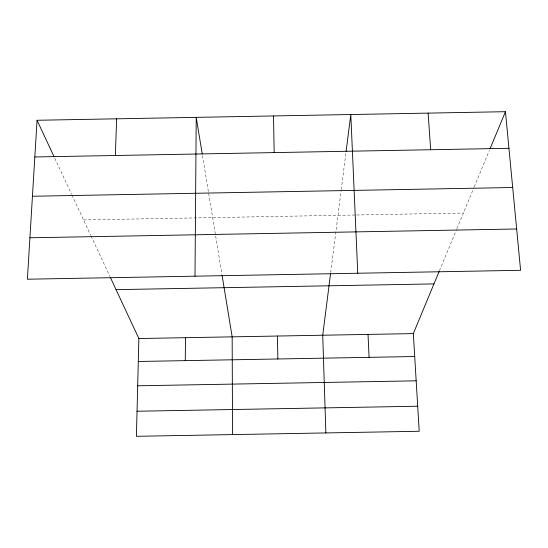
<?xml version="1.0" encoding="UTF-8"?>
<svg xmlns="http://www.w3.org/2000/svg" width="548" height="548" viewBox="0 0 548 548"><rect width="100%" height="100%" fill="white"/><g stroke="black" fill="none" stroke-linecap="round" stroke-linejoin="round"><path stroke-width="0.41" stroke-dasharray="2.74 2.06" d="M330.711 272.493L341.151 190.396M341.26 189.567L345.911 152.974M439.428 270.746L456.58 229.413M456.909 228.632L473.876 187.759M474.205 186.971L489.405 150.351M83.549 219.94L355.775 215.001M356.618 214.98L463.375 213.042M54.786 158.283L71.548 194.211M71.898 194.965L90.701 235.27M91.057 236.037L110.025 276.692M202.493 155.591L221.947 274.459"/><path stroke-width="0.82" d="M194.999 276.178L196.232 117.354L202.219 153.926M185.265 360.639L185.512 337.691M110.374 277.452L138.863 338.527L136.418 436.304L419.22 431.269L413.329 333.602L439.106 271.52M115.375 155.495L116.635 118.813M37.059 120.272L27.4 279.206L520.6 270.301L505.448 111.696L37.059 120.272L54.067 156.735M330.608 273.322L322.731 335.225L325.868 432.934M346.124 151.303L350.802 114.525L357.755 273.24M490.056 148.775L505.448 111.696M34.825 156.968L508.948 148.309M32.442 196.246L512.695 187.512M29.914 237.791L516.654 228.975M116.06 289.639L433.961 283.905M138.863 338.527L413.329 333.602M138.295 361.481L414.713 356.529M137.685 385.799L416.179 380.819M137.048 411.233L417.713 406.226M222.077 275.281L232.16 336.856L232.544 434.591M428.118 113.114L430.666 149.741M368.03 334.417L369.085 357.344M273.507 115.943L274.171 152.597M277.439 336.04L277.857 358.981"/></g></svg>
